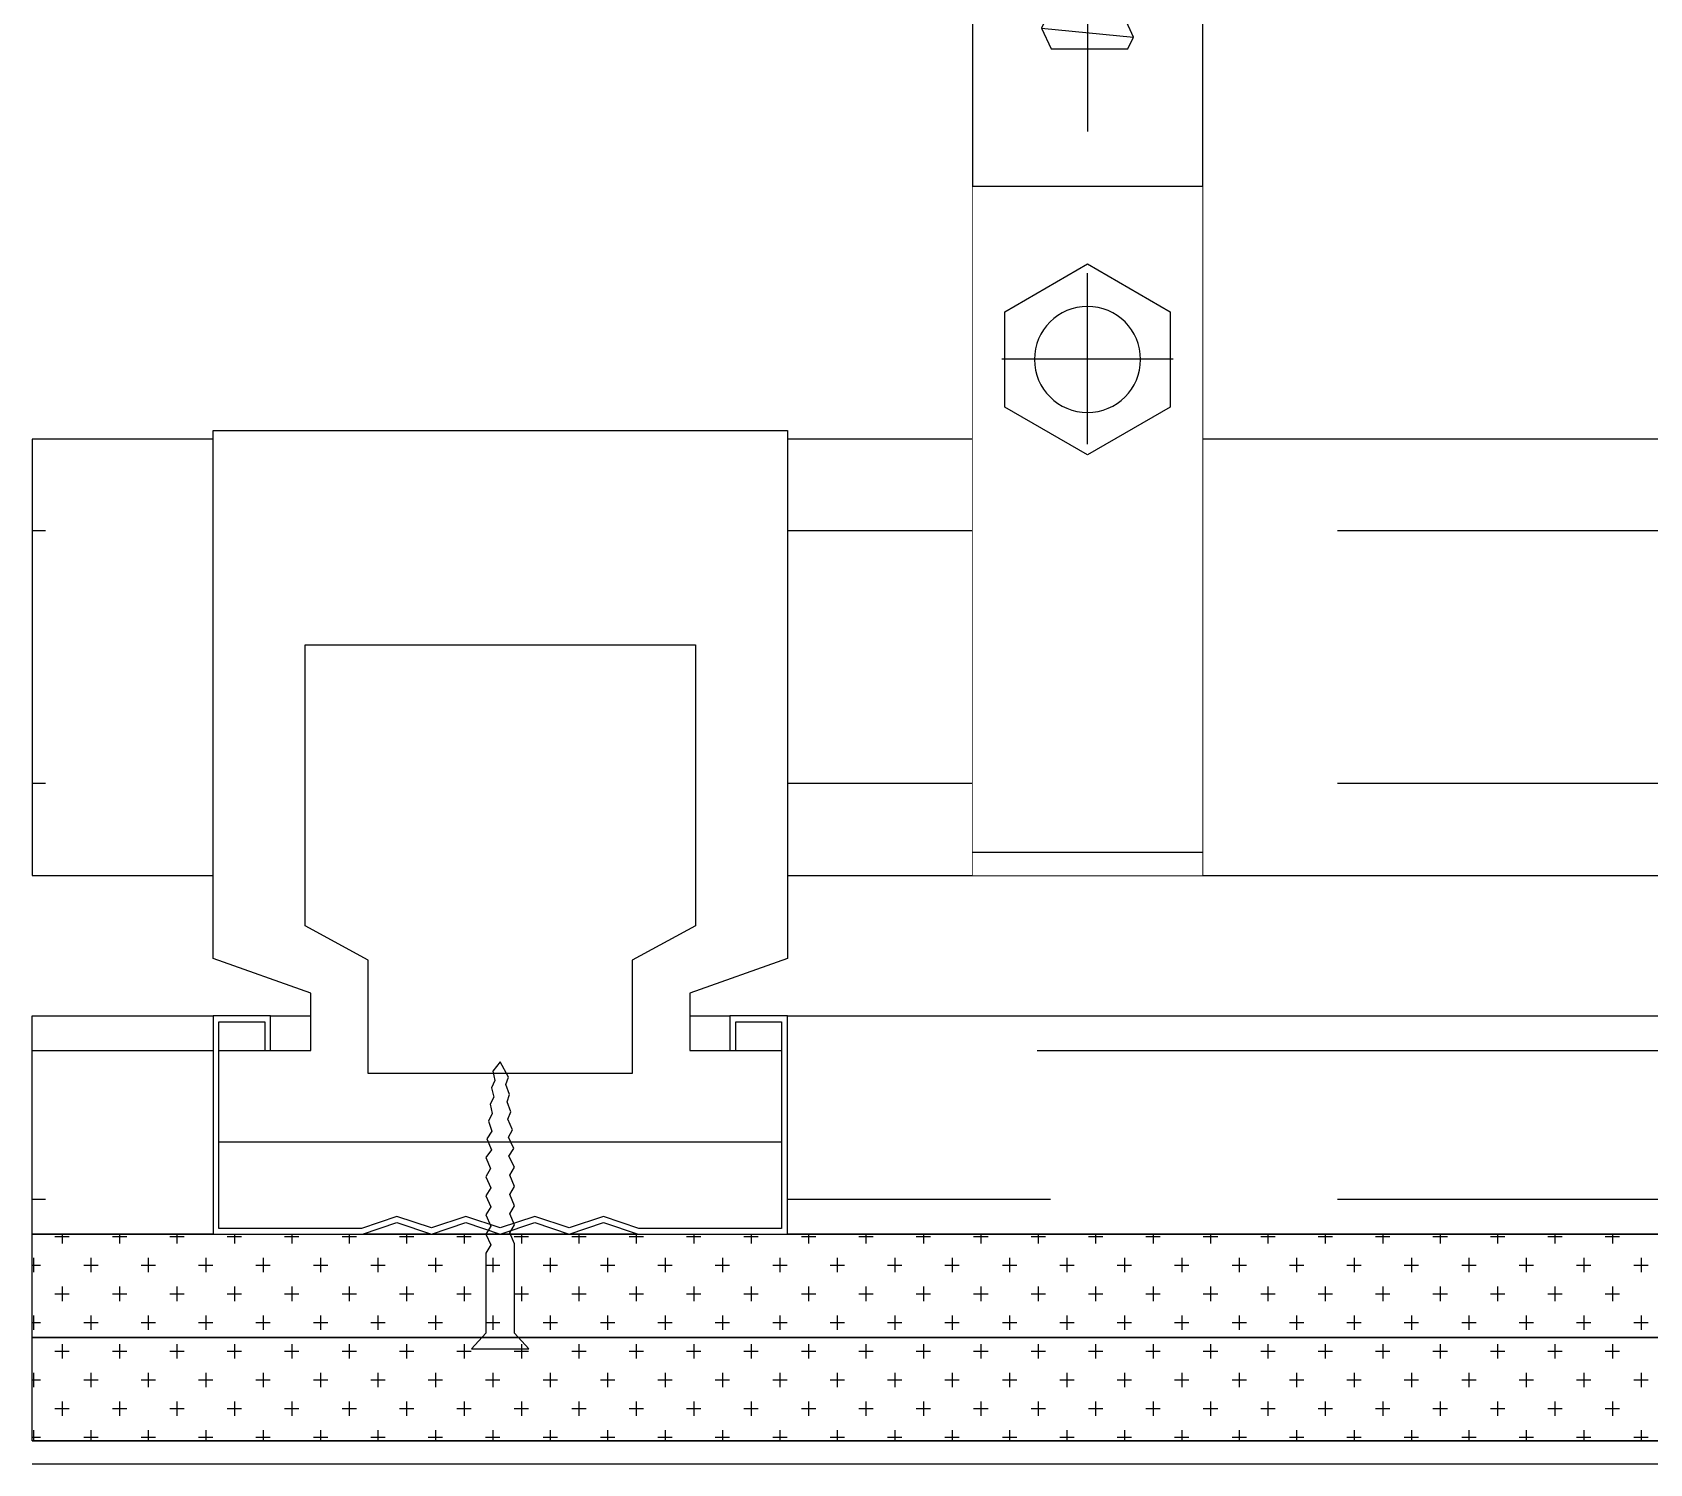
# Model space of a CAD drawing. Header units: millimetres. Extents: x 161920 to 181521, y -136232 to -127655.
# Drawn here: x 180850 to 180990.9, y -128254.6 to -128129.9 of the extents above; entities that cross this region are included whole.
import ezdxf

# ---------------------------------------------------------------- set-up
doc = ezdxf.new("R2010")
doc.units = ezdxf.units.MM
doc.header["$LTSCALE"] = 10
doc.linetypes.add('CENTER', pattern=[50.8, 31.75, -6.35, 6.35, -6.35])
doc.linetypes.add('DASH', pattern=[0.35, 0.25, -0.1])
for name, color, linetype in [('D-节点填充', 250, 'Continuous'), ('D-造型细线', 146, 'Continuous'), ('E-立面轮廓线', 4, 'Continuous'), ('E-顶面轮廓线', 4, 'Continuous')]:
    doc.layers.add(name, color=color, linetype=linetype)

# ---------------------------------------------------------------- blocks, each defined once
blk = doc.blocks.new('*U120')
blk.add_lwpolyline([(0, 0), (176.16, 0), (176.16, 19), (0, 19)], close=True)
at = {"color": 251, "linetype": 'DASH', "ltscale": 25}
for points in [[(176.16, 16), (0, 16)], [(0, 3), (176.16, 3)]]:
    blk.add_lwpolyline(points, dxfattribs=at)
blk = doc.blocks.new('*U119')
at = {"color": 251, "linetype": 'DASH', "ltscale": 25}
for p, q in [((0, 30), (176.16, 30)), ((0, 8), (176.16, 8))]:
    blk.add_line(p, q, dxfattribs=at)
blk.add_lwpolyline([(0, 38), (176.16, 38), (176.16, 0), (0, 0)], close=True)
blk = doc.blocks.new('*U121')
at = {"layer": 'D-节点填充'}
h = blk.add_hatch(dxfattribs=at)
h.set_pattern_fill('CROSS,_O', color=256, scale=10)
h.set_pattern_definition([(0, (319.505, 412.277), (2.5, 2.5), [1.25, -3.75]), (90, (320.13, 411.652), (-2.5, 2.5), [1.25, -3.75])])
h.paths.add_polyline_path([(0, 9), (0, 0), (176.16, 0), (176.16, 9)])
blk.add_lwpolyline([(0, 9), (0, 0), (176.16, 0), (176.16, 9)], close=True)
blk = doc.blocks.new('A$C2A732D7B')
blk.add_wipeout([(25, 10), (25, 29), (20, 29), (20, 26), (16.5, 25.99), (16.5, 31), (25, 34), (25, 80), (-25, 80), (-25, 34), (-16.5, 31), (-16.5, 26), (-20, 26), (-20, 29), (-25, 29), (-25, 10), (-12, 10), (-9, 11), (-6, 10), (-3, 11), (0, 10), (3, 11), (6, 10), (9, 11), (12, 10)])
for points in [[(-25, 80), (-25, 34), (-16.5, 31), (-16.5, 26), (-24.5, 26), (-24.5, 18), (24.5, 18), (24.5, 26), (16.5, 26), (16.5, 31), (25, 34), (25, 80)], [(20.5, 26), (20, 26), (20, 29), (25, 29), (25, 10), (12, 10), (9, 11), (6, 10), (3, 11), (0, 10), (-3, 11), (-6, 10), (-9, 11), (-12, 10), (-25, 10), (-25, 29), (-20, 29), (-20, 26), (-20.5, 26), (-20.5, 28.5), (-24.5, 28.5), (-24.5, 10.5), (-12.08, 10.5), (-9, 11.53), (-6, 10.53), (-3, 11.53), (0, 10.53), (3, 11.53), (6, 10.53), (9, 11.53), (12.08, 10.5), (24.5, 10.5), (24.5, 28.5), (20.5, 28.5)]]:
    blk.add_lwpolyline(points, close=True)
at = {"color": 251}
blk.add_lwpolyline([(-17, 61.32), (-17, 36.86), (-11.5, 33.86), (-11.5, 24), (11.5, 24), (11.5, 33.86), (17, 36.86), (17, 61.32)], close=True, dxfattribs=at)
at = {"color": 251, "ltscale": 0.1}
blk.add_lwpolyline([(-1.17, 17.46), (-0.71, 18.43), (-1.07, 19.07), (-0.65, 20.01), (-0.91, 20.65), (-0.6, 21.51), (-0.8, 22.17), (-0.48, 23.03), (-0.73, 23.67), (0, 25), (0.64, 24.18), (0.47, 23.38), (0.75, 22.74), (0.55, 21.93), (0.87, 21.31), (0.7, 20.51), (1.03, 19.85), (0.74, 18.96), (1.16, 18.31), (0.77, 17.35), (1.25, 16.67), (0.86, 15.7), (1.25, 15), (0.83, 14.04), (1.25, 13.33), (0.83, 12.37), (1.25, 11.67), (0.83, 10.7), (1.25, 9.99), (0.83, 9.06), (1.25, 8.33), (1.25, 1.38), (2.5, 0), (-2.5, 0), (-1.25, 1.38), (-1.25, 9.14), (-1.25, 9.14), (-0.83, 10.1), (-1.25, 10.8), (-0.83, 11.77), (-1.25, 12.47), (-0.83, 13.44), (-1.25, 14.14), (-0.83, 15.13), (-1.25, 15.82), (-0.74, 16.79)], close=True, dxfattribs=at)
blk = doc.blocks.new('*U118')
at = {"color": 251, "linetype": 'CENTER', "ltscale": 3}
blk.add_line((0, 130.44), (0, 62.8), dxfattribs=at)
for p, q in [((4, 71.8), (-4, 71)), ((3.18, 70), (-3.5, 70))]:
    blk.add_line(p, q)
blk.add_lwpolyline([(10, -2), (10, 93), (-10, 93), (-10, -2)], close=True)
for points in [[(-3.5, 70), (-4, 71), (-3.24, 72.68), (-4, 74.2), (-3.24, 75.88), (-4, 77.4), (-3.24, 79.08), (-4, 80.6), (-3.24, 82.28), (-4, 83.8)], [(3.64, 83.8), (3.24, 82.93), (4, 81.4), (3.24, 79.73), (4, 78.2), (3.24, 76.53), (4, 75), (3.24, 73.33), (4, 71.8), (3.18, 70)]]:
    blk.add_lwpolyline(points)
blk.add_wipeout([(-10, 58), (10, 58), (10, -2), (-10, -2)])
blk.add_line((-10, 58), (10, 58))
for p, q in [((0, 35.55), (0, 50.45)), ((7.45, 43), (-7.45, 43))]:
    blk.add_line(p, q, dxfattribs=at)
at = {"color": 251, "linetype": 'DASH', "ltscale": 15}
blk.add_line((-10, 0), (10, 0), dxfattribs=at)
blk.add_lwpolyline([(0, 51.26), (-7.2, 47.1), (-7.2, 38.78), (0, 34.62), (7.2, 38.78), (7.2, 47.1)], close=True)
blk.add_circle((0, 42.94), 4.62)

msp = doc.modelspace()

# ---------------------------------------------------------------- linework, layer by layer
at = {"layer": 'D-造型细线'}
for points in [[(180850.03, -128234.57), (181026.19, -128234.57)], [(180850.03, -128243.57), (181026.19, -128243.57)], [(180850.03, -128252.57), (181026.19, -128252.57)]]:
    msp.add_lwpolyline(points, dxfattribs=at)
at = {"layer": 'E-立面轮廓线'}
msp.add_line((180850.03, -128254.57), (181026.19, -128254.57), dxfattribs=at)
at = {"layer": 'E-顶面轮廓线'}
msp.add_lwpolyline([(180850.03, -128254.57), (181026.19, -128254.57)], dxfattribs=at)

# ---------------------------------------------------------------- block references
at = {"layer": 'D-造型细线', "xscale": -1}
for name, p in [('*U119', (181026.19, -128203.32)), ('*U120', (181026.19, -128234.57))]:
    msp.add_blockref(name, p, dxfattribs=at)
at = {"layer": 'D-造型细线', "xscale": -1, "rotation": 180}
for p in [(180850.03, -128234.57), (180850.03, -128243.57)]:
    msp.add_blockref('*U121', p, dxfattribs=at)

# ---------------------------------------------------------------- next in the draw order: block references
at = {"layer": 'D-造型细线', "xscale": -1}
for name, p in [('*U118', (180941.92, -128201.32)), ('A$C2A732D7B', (180890.78, -128244.57))]:
    msp.add_blockref(name, p, dxfattribs=at)

doc.saveas('drawing.dxf')
